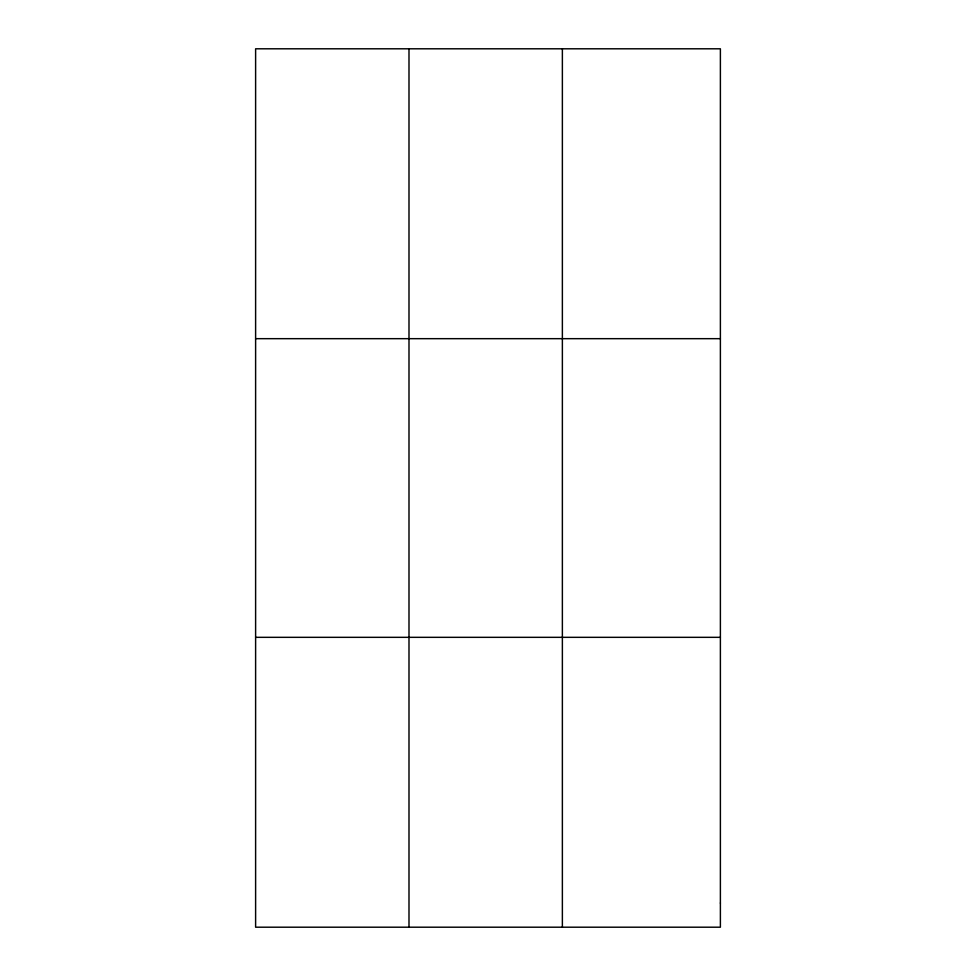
<?xml version="1.0" encoding="UTF-8"?>
<svg xmlns="http://www.w3.org/2000/svg" width="976" height="976" viewBox="0 0 976 976"><rect width="100%" height="100%" fill="white"/><g stroke="black" fill="none" stroke-linecap="round" stroke-linejoin="round"><path stroke-width="1.46" d="M408.993 48.8L408.993 927.2M562.371 48.8L562.371 927.2M255.614 338.672L720.386 338.672M255.614 637.328L720.386 637.328M720.386 903.044L720.386 927.2L255.614 927.2L255.614 48.8L720.386 48.8L720.386 903.044"/></g></svg>
